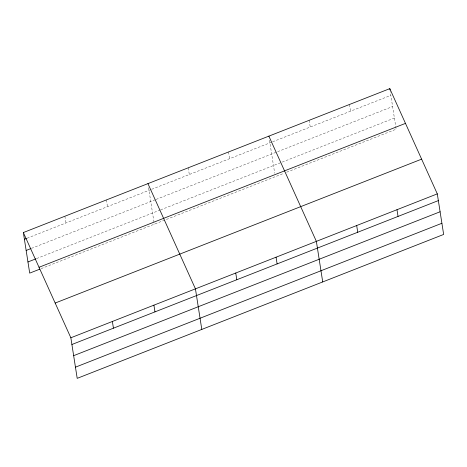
<?xml version="1.0" encoding="UTF-8"?>
<svg xmlns="http://www.w3.org/2000/svg" width="467" height="467" viewBox="0 0 467 467"><rect width="100%" height="100%" fill="white"/><g stroke="black" fill="none" stroke-linecap="round" stroke-linejoin="round"><path stroke-width="0.35" stroke-dasharray="2.33 1.75" d="M27.08 238.223L151.01 189.555M151.682 189.293L271.94 142.067M272.611 141.805L390.85 95.373M31.511 248.345L155.447 199.672M156.118 199.409L392.601 106.54M36.66 258.537L159.936 210.127M160.607 209.864L281.537 162.376M282.208 162.107L394.405 118.052M41.09 268.653L283.959 173.28M286.645 172.224L396.15 129.219L390.219 91.339M349.491 104.48L350.542 111.199M309.177 120.311L310.234 127.03M269.5 140.17L274.678 173.216M228.561 151.968L229.612 158.687M188.254 167.799L189.304 174.518M148.576 187.658L154.297 224.201M106.412 199.934L107.463 206.659M64.878 216.244L65.935 222.969"/><path stroke-width="0.7" d="M23.35 232.554L389.799 88.648L437.299 193.875L443.65 234.446L77.201 378.352L70.85 337.781L23.35 232.554L29.701 273.125L39.753 269.179M24.401 239.273L26.415 238.485M26.152 250.446L30.84 248.607M27.956 261.958L35.994 258.8M39.024 267.282L405.473 123.376M55.176 303.054L421.625 159.148M70.85 337.781L437.299 193.875M71.9 344.5L438.35 200.594M73.652 355.673L440.101 211.767M75.45 367.179L441.899 223.273M268.869 136.136L316.369 241.363L322.72 281.934M147.94 183.624L195.44 288.851L201.797 329.422M389.799 88.648L390.009 89.991M396.985 209.701L398.042 216.425M356.677 225.532L357.728 232.251M276.061 257.194L277.112 263.913M235.747 273.02L236.804 279.745M153.912 305.161L154.962 311.88M112.378 321.471L113.434 328.19"/></g></svg>
